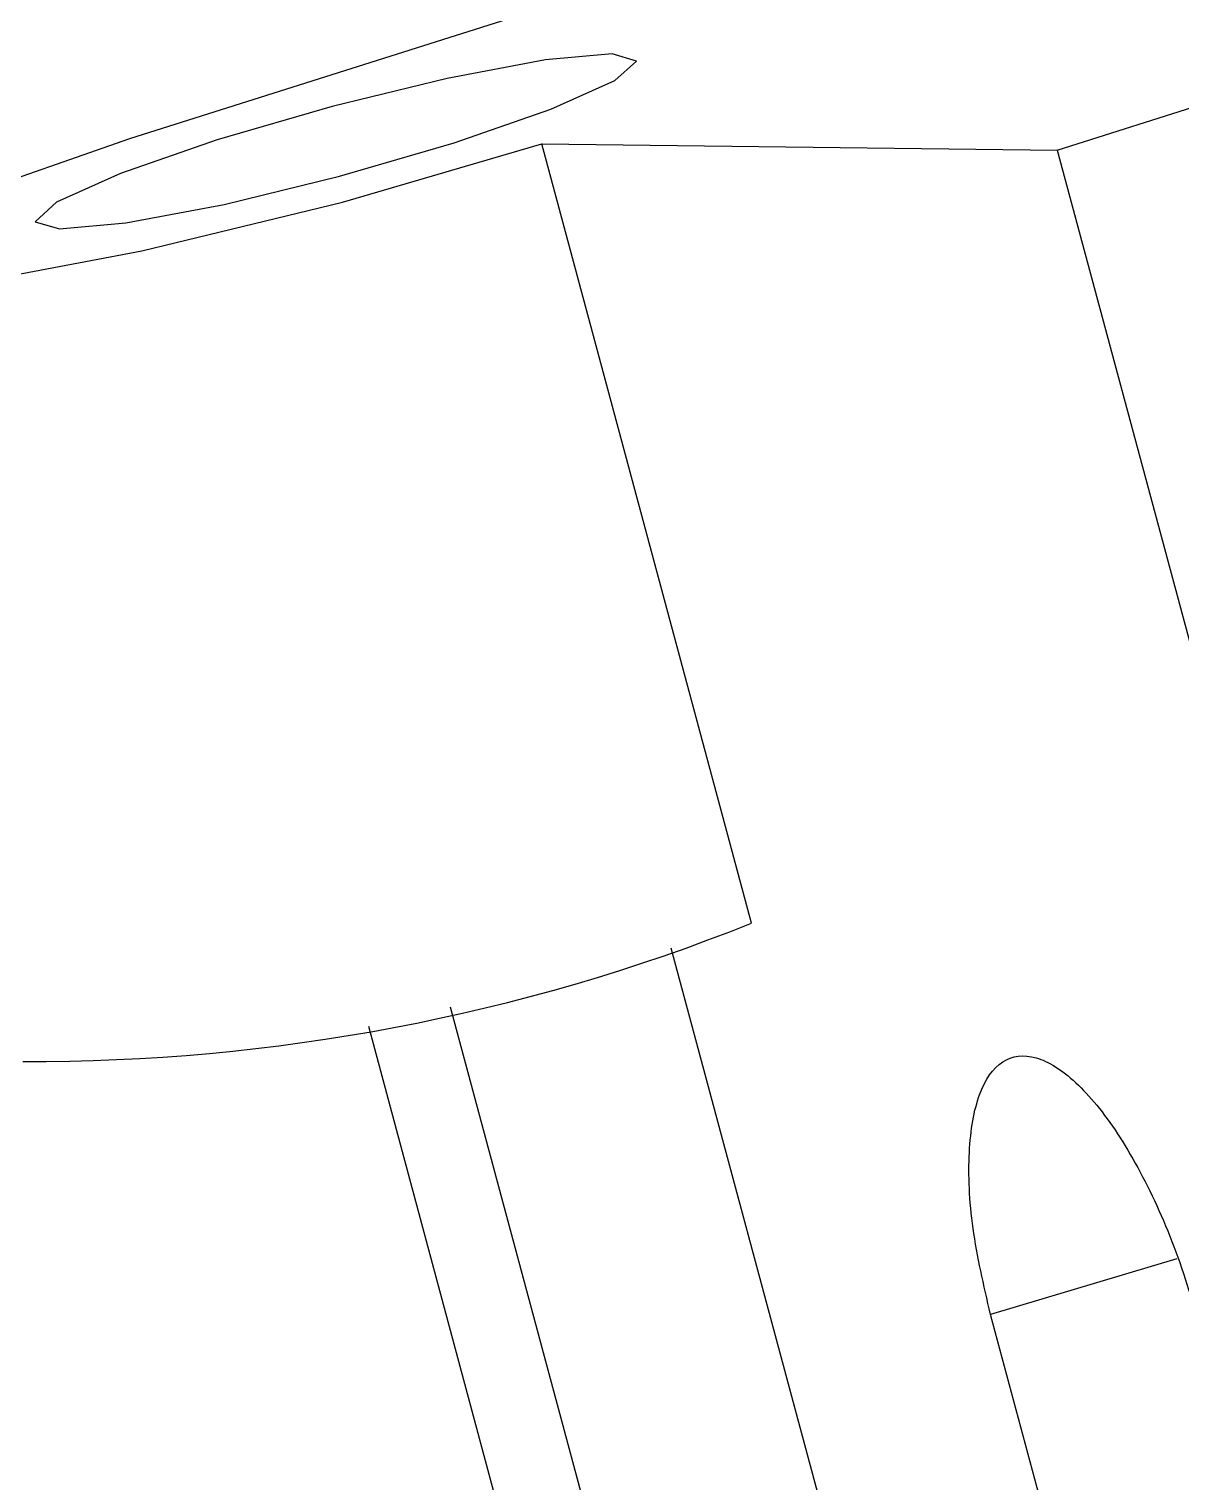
# Model space of a CAD drawing. Header units: millimetres. Extents: x 15 to 1184, y 5 to 836.
# Drawn here: x 784.79 to 789.04, y 642.6 to 647.97 of the extents above; entities that cross this region are included whole.
import ezdxf

# ---------------------------------------------------------------- set-up
doc = ezdxf.new("R2010")
doc.units = ezdxf.units.MM
doc.layers.get('0').update_dxf_attribs({"lineweight": 18})

msp = doc.modelspace()

# ---------------------------------------------------------------- linework, layer by layer
at = {"color": 7, "linetype": 'Continuous', "lineweight": 25}
for p, q in [((786.578, 648.0141), (785.1575, 647.5642)), ((788.5854, 647.5223), (789.4732, 647.8035)), ((786.681, 647.5455), (788.5854, 647.5223)), ((787.456, 644.6667), (786.681, 647.5455)), ((788.5854, 647.5223), (795.8188, 620.6527)), ((787.1579, 644.5755), (789.5864, 635.5542)), ((788.7104, 635.5649), (786.3437, 644.3564)), ((786.0401, 644.2855), (788.3867, 635.5688)), ((789.0278, 643.4269), (788.3387, 643.2212)), ((788.597, 642.2615), (788.3387, 643.2212))]:
    msp.add_line(p, q, dxfattribs=at)
for points in [[(786.9402, 647.8783), (786.6949, 647.8557), (786.3315, 647.7873), (785.9053, 647.6836), (785.4812, 647.5602), (785.1239, 647.436), (784.8876, 647.33), (784.8084, 647.2581), (784.8983, 647.2314), (785.1436, 647.254), (785.507, 647.3224), (785.9332, 647.4261), (786.3573, 647.5495), (786.7146, 647.6737), (786.9509, 647.7798), (787.0301, 647.8516), (786.9402, 647.8783)], [(785.1575, 647.5642), (784.536, 647.3482), (784.1251, 647.1637), (783.9873, 647.0388), (784.1436, 646.9924), (784.5703, 647.0316), (785.2023, 647.1506), (785.9435, 647.331), (786.681, 647.5455)]]:
    msp.add_lwpolyline(points, dxfattribs=at)
msp.add_arc((784.8024, 651.3056), 7.1497, 269.6845, 291.78692, dxfattribs=at)
msp.add_open_spline([(788.3387, 643.2212), (788.3138, 643.329), (788.2641, 643.5447), (788.2525, 643.8312), (788.2904, 644.0483), (788.3775, 644.1717), (788.503, 644.1874), (788.6529, 644.0936), (788.8104, 643.9009), (788.9572, 643.6313), (789.0511, 643.3866), (789.0909, 643.2455), (789.1004, 643.2119)], degree=3, knots=[0, 0, 0, 0, 0.242476, 0.484951, 0.727427, 0.969902, 1.212378, 1.454853, 1.697328, 1.939804, 2.182279, 2.258266, 2.258266, 2.258266, 2.258266], dxfattribs=at)

doc.saveas('drawing.dxf')
